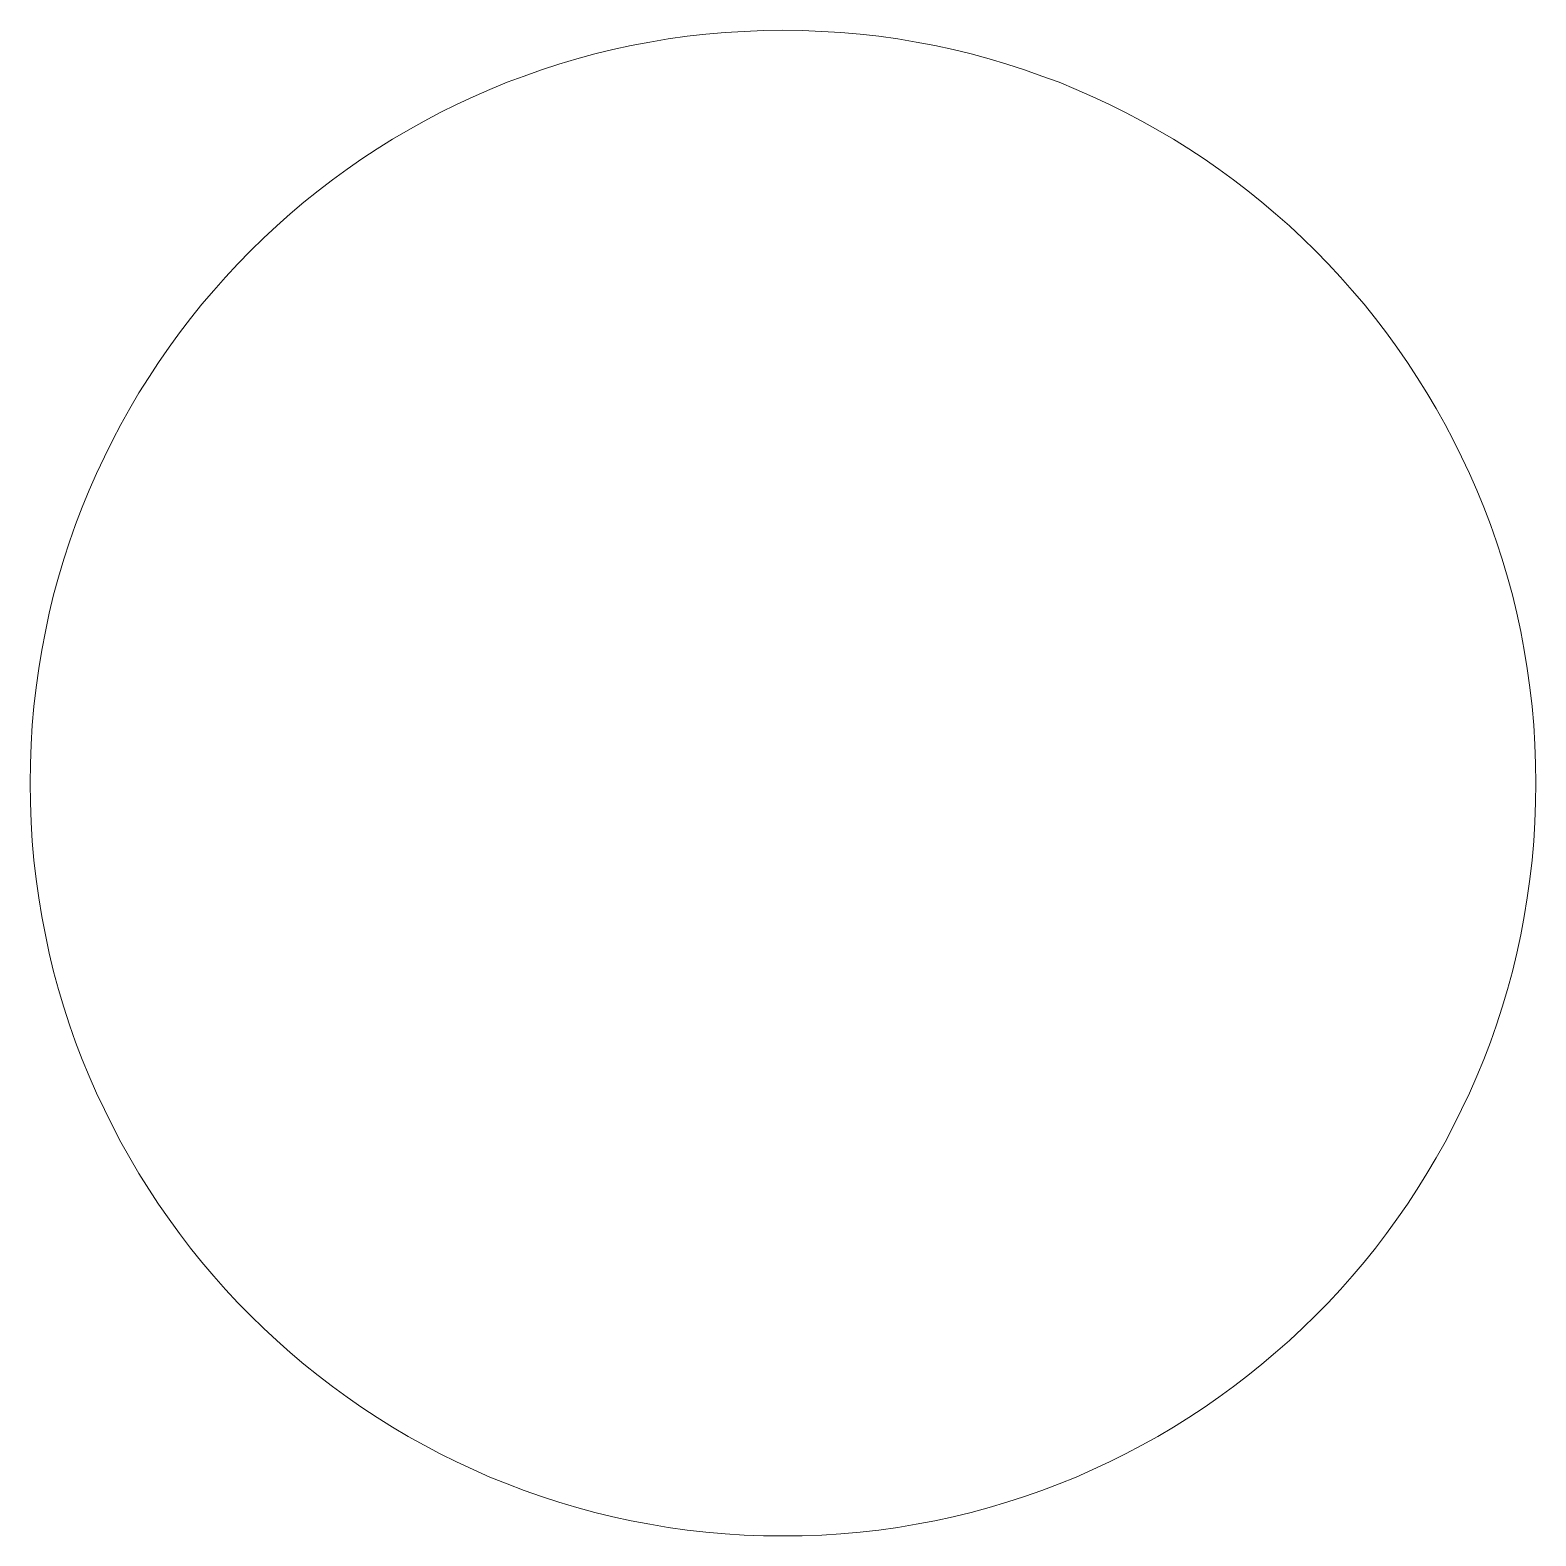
# Model space of a CAD drawing. Header units: millimetres. Extents: x -325 to -81, y 37 to 243.
# Drawn here: x -290.082 to -285.702, y 87.669 to 92.049 of the extents above; entities that cross this region are included whole.
import ezdxf

# ---------------------------------------------------------------- set-up
doc = ezdxf.new("R2010")
doc.units = ezdxf.units.MM
doc.header["$MEASUREMENT"] = 0
doc.layers.add('Layer 1', color=7, linetype='Continuous')

msp = doc.modelspace()

# ---------------------------------------------------------------- linework, layer by layer
at = {"layer": 'Layer 1', "color": 1, "lineweight": 0}
msp.add_open_spline([(-287.8925, 87.6687), (-287.8925, 87.6687), (-287.836, 87.6687), (-287.836, 87.6687), (-287.836, 87.6687), (-287.836, 87.6687), (-287.7796, 87.6711), (-287.7796, 87.6711), (-287.7796, 87.6711), (-287.7796, 87.6711), (-287.7236, 87.6746), (-287.7236, 87.6746), (-287.7236, 87.6746), (-287.7236, 87.6746), (-287.6681, 87.6797), (-287.6681, 87.6797), (-287.6681, 87.6797), (-287.6681, 87.6797), (-287.6131, 87.6854), (-287.6131, 87.6854), (-287.6131, 87.6854), (-287.6131, 87.6854), (-287.5583, 87.6931), (-287.5583, 87.6931), (-287.5583, 87.6931), (-287.5583, 87.6931), (-287.5045, 87.7024), (-287.5045, 87.7024), (-287.5045, 87.7024), (-287.5045, 87.7024), (-287.4502, 87.7124), (-287.4502, 87.7124), (-287.4502, 87.7124), (-287.4502, 87.7124), (-287.3971, 87.7242), (-287.3971, 87.7242), (-287.3971, 87.7242), (-287.3971, 87.7242), (-287.345, 87.7371), (-287.345, 87.7371), (-287.345, 87.7371), (-287.345, 87.7371), (-287.2926, 87.7512), (-287.2926, 87.7512), (-287.2926, 87.7512), (-287.2926, 87.7512), (-287.2409, 87.7665), (-287.2409, 87.7665), (-287.2409, 87.7665), (-287.2409, 87.7665), (-287.1897, 87.7832), (-287.1897, 87.7832), (-287.1897, 87.7832), (-287.1897, 87.7832), (-287.139, 87.8012), (-287.139, 87.8012), (-287.139, 87.8012), (-287.139, 87.8012), (-287.089, 87.8206), (-287.089, 87.8206), (-287.089, 87.8206), (-287.089, 87.8206), (-287.0395, 87.8399), (-287.0395, 87.8399), (-287.0395, 87.8399), (-287.0395, 87.8399), (-286.9905, 87.8619), (-286.9905, 87.8619), (-286.9905, 87.8619), (-286.9905, 87.8619), (-286.9424, 87.8837), (-286.9424, 87.8837), (-286.9424, 87.8837), (-286.9424, 87.8837), (-286.8953, 87.9074), (-286.8953, 87.9074), (-286.8953, 87.9074), (-286.8953, 87.9074), (-286.8479, 87.9327), (-286.8479, 87.9327), (-286.8479, 87.9327), (-286.8479, 87.9327), (-286.8015, 87.9579), (-286.8015, 87.9579), (-286.8015, 87.9579), (-286.8015, 87.9579), (-286.7558, 87.9849), (-286.7558, 87.9849), (-286.7558, 87.9849), (-286.7558, 87.9849), (-286.7113, 88.0129), (-286.7113, 88.0129), (-286.7113, 88.0129), (-286.7113, 88.0129), (-286.6673, 88.0425), (-286.6673, 88.0425), (-286.6673, 88.0425), (-286.6673, 88.0425), (-286.6243, 88.072), (-286.6243, 88.072), (-286.6243, 88.072), (-286.6243, 88.072), (-286.5812, 88.1033), (-286.5812, 88.1033), (-286.5812, 88.1033), (-286.5812, 88.1033), (-286.5398, 88.1353), (-286.5398, 88.1353), (-286.5398, 88.1353), (-286.5398, 88.1353), (-286.4987, 88.1681), (-286.4987, 88.1681), (-286.4987, 88.1681), (-286.4987, 88.1681), (-286.459, 88.2018), (-286.459, 88.2018), (-286.459, 88.2018), (-286.459, 88.2018), (-286.419, 88.2372), (-286.419, 88.2372), (-286.419, 88.2372), (-286.419, 88.2372), (-286.3812, 88.2729), (-286.3812, 88.2729), (-286.3812, 88.2729), (-286.3812, 88.2729), (-286.3432, 88.31), (-286.3432, 88.31), (-286.3432, 88.31), (-286.3432, 88.31), (-286.3061, 88.347), (-286.3061, 88.347), (-286.3061, 88.347), (-286.3061, 88.347), (-286.2707, 88.3858), (-286.2707, 88.3858), (-286.2707, 88.3858), (-286.2707, 88.3858), (-286.236, 88.4245), (-286.236, 88.4245), (-286.236, 88.4245), (-286.236, 88.4245), (-286.2014, 88.4652), (-286.2014, 88.4652), (-286.2014, 88.4652), (-286.2014, 88.4652), (-286.1686, 88.5056), (-286.1686, 88.5056), (-286.1686, 88.5056), (-286.1686, 88.5056), (-286.1365, 88.548), (-286.1365, 88.548), (-286.1365, 88.548), (-286.1365, 88.548), (-286.1062, 88.5901), (-286.1062, 88.5901), (-286.1062, 88.5901), (-286.1062, 88.5901), (-286.0758, 88.6338), (-286.0758, 88.6338), (-286.0758, 88.6338), (-286.0758, 88.6338), (-286.0471, 88.6778), (-286.0471, 88.6778), (-286.0471, 88.6778), (-286.0471, 88.6778), (-286.0191, 88.7226), (-286.0191, 88.7226), (-286.0191, 88.7226), (-286.0191, 88.7226), (-285.9921, 88.7683), (-285.9921, 88.7683), (-285.9921, 88.7683), (-285.9921, 88.7683), (-285.966, 88.8144), (-285.966, 88.8144), (-285.966, 88.8144), (-285.966, 88.8144), (-285.9416, 88.8611), (-285.9416, 88.8611), (-285.9416, 88.8611), (-285.9416, 88.8611), (-285.9179, 88.9089), (-285.9179, 88.9089), (-285.9179, 88.9089), (-285.9179, 88.9089), (-285.8952, 88.957), (-285.8952, 88.957), (-285.8952, 88.957), (-285.8952, 88.957), (-285.8739, 89.006), (-285.8739, 89.006), (-285.8739, 89.006), (-285.8739, 89.006), (-285.8538, 89.0548), (-285.8538, 89.0548), (-285.8538, 89.0548), (-285.8538, 89.0548), (-285.8344, 89.1048), (-285.8344, 89.1048), (-285.8344, 89.1048), (-285.8344, 89.1048), (-285.8167, 89.1555), (-285.8167, 89.1555), (-285.8167, 89.1555), (-285.8167, 89.1555), (-285.8, 89.2069), (-285.8, 89.2069), (-285.8, 89.2069), (-285.8, 89.2069), (-285.7847, 89.2584), (-285.7847, 89.2584), (-285.7847, 89.2584), (-285.7847, 89.2584), (-285.7703, 89.3108), (-285.7703, 89.3108), (-285.7703, 89.3108), (-285.7703, 89.3108), (-285.7576, 89.3639), (-285.7576, 89.3639), (-285.7576, 89.3639), (-285.7576, 89.3639), (-285.7457, 89.417), (-285.7457, 89.417), (-285.7457, 89.417), (-285.7457, 89.417), (-285.7356, 89.4703), (-285.7356, 89.4703), (-285.7356, 89.4703), (-285.7356, 89.4703), (-285.7273, 89.5251), (-285.7273, 89.5251), (-285.7273, 89.5251), (-285.7273, 89.5251), (-285.7196, 89.5789), (-285.7196, 89.5789), (-285.7196, 89.5789), (-285.7196, 89.5789), (-285.7129, 89.6346), (-285.7129, 89.6346), (-285.7129, 89.6346), (-285.7129, 89.6346), (-285.7079, 89.6894), (-285.7079, 89.6894), (-285.7079, 89.6894), (-285.7079, 89.6894), (-285.7045, 89.7454), (-285.7045, 89.7454), (-285.7045, 89.7454), (-285.7045, 89.7454), (-285.7029, 89.8018), (-285.7029, 89.8018), (-285.7029, 89.8018), (-285.7029, 89.8018), (-285.7019, 89.8583), (-285.7019, 89.8583), (-285.7019, 89.8583), (-285.7019, 89.8583), (-285.7029, 89.915), (-285.7029, 89.915), (-285.7029, 89.915), (-285.7029, 89.915), (-285.7045, 89.9705), (-285.7045, 89.9705), (-285.7045, 89.9705), (-285.7045, 89.9705), (-285.7079, 90.0269), (-285.7079, 90.0269), (-285.7079, 90.0269), (-285.7079, 90.0269), (-285.7129, 90.0819), (-285.7129, 90.0819), (-285.7129, 90.0819), (-285.7129, 90.0819), (-285.7196, 90.1369), (-285.7196, 90.1369), (-285.7196, 90.1369), (-285.7196, 90.1369), (-285.7273, 90.1917), (-285.7273, 90.1917), (-285.7273, 90.1917), (-285.7273, 90.1917), (-285.7356, 90.2455), (-285.7356, 90.2455), (-285.7356, 90.2455), (-285.7356, 90.2455), (-285.7457, 90.2996), (-285.7457, 90.2996), (-285.7457, 90.2996), (-285.7457, 90.2996), (-285.7576, 90.3529), (-285.7576, 90.3529), (-285.7576, 90.3529), (-285.7576, 90.3529), (-285.7703, 90.406), (-285.7703, 90.406), (-285.7703, 90.406), (-285.7703, 90.406), (-285.7847, 90.4575), (-285.7847, 90.4575), (-285.7847, 90.4575), (-285.7847, 90.4575), (-285.8, 90.5096), (-285.8, 90.5096), (-285.8, 90.5096), (-285.8, 90.5096), (-285.8167, 90.5606), (-285.8167, 90.5606), (-285.8167, 90.5606), (-285.8167, 90.5606), (-285.8344, 90.611), (-285.8344, 90.611), (-285.8344, 90.611), (-285.8344, 90.611), (-285.8538, 90.6615), (-285.8538, 90.6615), (-285.8538, 90.6615), (-285.8538, 90.6615), (-285.8739, 90.7105), (-285.8739, 90.7105), (-285.8739, 90.7105), (-285.8739, 90.7105), (-285.8952, 90.7596), (-285.8952, 90.7596), (-285.8952, 90.7596), (-285.8952, 90.7596), (-285.9179, 90.8076), (-285.9179, 90.8076), (-285.9179, 90.8076), (-285.9179, 90.8076), (-285.9416, 90.8557), (-285.9416, 90.8557), (-285.9416, 90.8557), (-285.9416, 90.8557), (-285.966, 90.9021), (-285.966, 90.9021), (-285.966, 90.9021), (-285.966, 90.9021), (-285.9921, 90.9485), (-285.9921, 90.9485), (-285.9921, 90.9485), (-285.9921, 90.9485), (-286.0191, 90.994), (-286.0191, 90.994), (-286.0191, 90.994), (-286.0191, 90.994), (-286.0471, 91.039), (-286.0471, 91.039), (-286.0471, 91.039), (-286.0471, 91.039), (-286.0758, 91.0825), (-286.0758, 91.0825), (-286.0758, 91.0825), (-286.0758, 91.0825), (-286.1062, 91.1265), (-286.1062, 91.1265), (-286.1062, 91.1265), (-286.1062, 91.1265), (-286.1365, 91.1688), (-286.1365, 91.1688), (-286.1365, 91.1688), (-286.1365, 91.1688), (-286.1686, 91.21), (-286.1686, 91.21), (-286.1686, 91.21), (-286.1686, 91.21), (-286.2014, 91.2516), (-286.2014, 91.2516), (-286.2014, 91.2516), (-286.2014, 91.2516), (-286.236, 91.292), (-286.236, 91.292), (-286.236, 91.292), (-286.236, 91.292), (-286.2707, 91.3308), (-286.2707, 91.3308), (-286.2707, 91.3308), (-286.2707, 91.3308), (-286.3061, 91.3695), (-286.3061, 91.3695), (-286.3061, 91.3695), (-286.3061, 91.3695), (-286.3432, 91.4068), (-286.3432, 91.4068), (-286.3432, 91.4068), (-286.3432, 91.4068), (-286.3812, 91.4439), (-286.3812, 91.4439), (-286.3812, 91.4439), (-286.3812, 91.4439), (-286.419, 91.4793), (-286.419, 91.4793), (-286.419, 91.4793), (-286.419, 91.4793), (-286.459, 91.5147), (-286.459, 91.5147), (-286.459, 91.5147), (-286.459, 91.5147), (-286.4987, 91.5484), (-286.4987, 91.5484), (-286.4987, 91.5484), (-286.4987, 91.5484), (-286.5398, 91.5815), (-286.5398, 91.5815), (-286.5398, 91.5815), (-286.5398, 91.5815), (-286.5812, 91.6135), (-286.5812, 91.6135), (-286.5812, 91.6135), (-286.5812, 91.6135), (-286.6243, 91.6446), (-286.6243, 91.6446), (-286.6243, 91.6446), (-286.6243, 91.6446), (-286.6673, 91.6743), (-286.6673, 91.6743), (-286.6673, 91.6743), (-286.6673, 91.6743), (-286.7113, 91.7037), (-286.7113, 91.7037), (-286.7113, 91.7037), (-286.7113, 91.7037), (-286.7558, 91.7317), (-286.7558, 91.7317), (-286.7558, 91.7317), (-286.7558, 91.7317), (-286.8015, 91.7585), (-286.8015, 91.7585), (-286.8015, 91.7585), (-286.8015, 91.7585), (-286.8479, 91.7838), (-286.8479, 91.7838), (-286.8479, 91.7838), (-286.8479, 91.7838), (-286.8953, 91.8094), (-286.8953, 91.8094), (-286.8953, 91.8094), (-286.8953, 91.8094), (-286.9424, 91.8328), (-286.9424, 91.8328), (-286.9424, 91.8328), (-286.9424, 91.8328), (-286.9905, 91.8549), (-286.9905, 91.8549), (-286.9905, 91.8549), (-286.9905, 91.8549), (-287.0395, 91.8766), (-287.0395, 91.8766), (-287.0395, 91.8766), (-287.0395, 91.8766), (-287.089, 91.8972), (-287.089, 91.8972), (-287.089, 91.8972), (-287.089, 91.8972), (-287.139, 91.9156), (-287.139, 91.9156), (-287.139, 91.9156), (-287.139, 91.9156), (-287.1897, 91.9331), (-287.1897, 91.9331), (-287.1897, 91.9331), (-287.1897, 91.9331), (-287.2409, 91.9503), (-287.2409, 91.9503), (-287.2409, 91.9503), (-287.2409, 91.9503), (-287.2926, 91.9654), (-287.2926, 91.9654), (-287.2926, 91.9654), (-287.2926, 91.9654), (-287.345, 91.9797), (-287.345, 91.9797), (-287.345, 91.9797), (-287.345, 91.9797), (-287.3971, 91.9924), (-287.3971, 91.9924), (-287.3971, 91.9924), (-287.3971, 91.9924), (-287.4502, 92.0041), (-287.4502, 92.0041), (-287.4502, 92.0041), (-287.4502, 92.0041), (-287.5045, 92.0144), (-287.5045, 92.0144), (-287.5045, 92.0144), (-287.5045, 92.0144), (-287.5583, 92.0237), (-287.5583, 92.0237), (-287.5583, 92.0237), (-287.5583, 92.0237), (-287.6131, 92.0311), (-287.6131, 92.0311), (-287.6131, 92.0311), (-287.6131, 92.0311), (-287.6681, 92.0371), (-287.6681, 92.0371), (-287.6681, 92.0371), (-287.6681, 92.0371), (-287.7236, 92.0421), (-287.7236, 92.0421), (-287.7236, 92.0421), (-287.7236, 92.0421), (-287.7796, 92.0455), (-287.7796, 92.0455), (-287.7796, 92.0455), (-287.7796, 92.0455), (-287.836, 92.0481), (-287.836, 92.0481), (-287.836, 92.0481), (-287.836, 92.0481), (-287.8925, 92.0491), (-287.8925, 92.0491), (-287.8925, 92.0491), (-287.8925, 92.0491), (-287.9492, 92.0481), (-287.9492, 92.0481), (-287.9492, 92.0481), (-287.9492, 92.0481), (-288.0047, 92.0455), (-288.0047, 92.0455), (-288.0047, 92.0455), (-288.0047, 92.0455), (-288.0604, 92.0421), (-288.0604, 92.0421), (-288.0604, 92.0421), (-288.0604, 92.0421), (-288.1161, 92.0371), (-288.1161, 92.0371), (-288.1161, 92.0371), (-288.1161, 92.0371), (-288.1711, 92.0311), (-288.1711, 92.0311), (-288.1711, 92.0311), (-288.1711, 92.0311), (-288.2259, 92.0237), (-288.2259, 92.0237), (-288.2259, 92.0237), (-288.2259, 92.0237), (-288.2797, 92.0144), (-288.2797, 92.0144), (-288.2797, 92.0144), (-288.2797, 92.0144), (-288.3338, 92.0041), (-288.3338, 92.0041), (-288.3338, 92.0041), (-288.3338, 92.0041), (-288.3871, 91.9924), (-288.3871, 91.9924), (-288.3871, 91.9924), (-288.3871, 91.9924), (-288.4393, 91.9797), (-288.4393, 91.9797), (-288.4393, 91.9797), (-288.4393, 91.9797), (-288.4917, 91.9654), (-288.4917, 91.9654), (-288.4917, 91.9654), (-288.4917, 91.9654), (-288.5438, 91.9503), (-288.5438, 91.9503), (-288.5438, 91.9503), (-288.5438, 91.9503), (-288.5948, 91.9331), (-288.5948, 91.9331), (-288.5948, 91.9331), (-288.5948, 91.9331), (-288.6452, 91.9156), (-288.6452, 91.9156), (-288.6452, 91.9156), (-288.6452, 91.9156), (-288.695, 91.8972), (-288.695, 91.8972), (-288.695, 91.8972), (-288.695, 91.8972), (-288.745, 91.8766), (-288.745, 91.8766), (-288.745, 91.8766), (-288.745, 91.8766), (-288.7938, 91.8549), (-288.7938, 91.8549), (-288.7938, 91.8549), (-288.7938, 91.8549), (-288.8418, 91.8328), (-288.8418, 91.8328), (-288.8418, 91.8328), (-288.8418, 91.8328), (-288.889, 91.8094), (-288.889, 91.8094), (-288.889, 91.8094), (-288.889, 91.8094), (-288.9363, 91.7838), (-288.9363, 91.7838), (-288.9363, 91.7838), (-288.9363, 91.7838), (-288.9827, 91.7585), (-288.9827, 91.7585), (-288.9827, 91.7585), (-288.9827, 91.7585), (-289.0282, 91.7317), (-289.0282, 91.7317), (-289.0282, 91.7317), (-289.0282, 91.7317), (-289.0731, 91.7037), (-289.0731, 91.7037), (-289.0731, 91.7037), (-289.0731, 91.7037), (-289.1172, 91.6743), (-289.1172, 91.6743), (-289.1172, 91.6743), (-289.1172, 91.6743), (-289.16, 91.6446), (-289.16, 91.6446), (-289.16, 91.6446), (-289.16, 91.6446), (-289.203, 91.6135), (-289.203, 91.6135), (-289.203, 91.6135), (-289.203, 91.6135), (-289.2442, 91.5815), (-289.2442, 91.5815), (-289.2442, 91.5815), (-289.2442, 91.5815), (-289.2858, 91.5484), (-289.2858, 91.5484), (-289.2858, 91.5484), (-289.2858, 91.5484), (-289.3255, 91.5147), (-289.3255, 91.5147), (-289.3255, 91.5147), (-289.3255, 91.5147), (-289.365, 91.4793), (-289.365, 91.4793), (-289.365, 91.4793), (-289.365, 91.4793), (-289.4037, 91.4439), (-289.4037, 91.4439), (-289.4037, 91.4439), (-289.4037, 91.4439), (-289.441, 91.4068), (-289.441, 91.4068), (-289.441, 91.4068), (-289.441, 91.4068), (-289.4781, 91.3695), (-289.4781, 91.3695), (-289.4781, 91.3695), (-289.4781, 91.3695), (-289.5135, 91.3308), (-289.5135, 91.3308), (-289.5135, 91.3308), (-289.5135, 91.3308), (-289.548, 91.292), (-289.548, 91.292), (-289.548, 91.292), (-289.548, 91.292), (-289.5826, 91.2516), (-289.5826, 91.2516), (-289.5826, 91.2516), (-289.5826, 91.2516), (-289.6156, 91.21), (-289.6156, 91.21), (-289.6156, 91.21), (-289.6156, 91.21), (-289.6477, 91.1688), (-289.6477, 91.1688), (-289.6477, 91.1688), (-289.6477, 91.1688), (-289.6781, 91.1265), (-289.6781, 91.1265), (-289.6781, 91.1265), (-289.6781, 91.1265), (-289.7085, 91.0825), (-289.7085, 91.0825), (-289.7085, 91.0825), (-289.7085, 91.0825), (-289.7372, 91.039), (-289.7372, 91.039), (-289.7372, 91.039), (-289.7372, 91.039), (-289.7659, 90.994), (-289.7659, 90.994), (-289.7659, 90.994), (-289.7659, 90.994), (-289.7919, 90.9485), (-289.7919, 90.9485), (-289.7919, 90.9485), (-289.7919, 90.9485), (-289.818, 90.9021), (-289.818, 90.9021), (-289.818, 90.9021), (-289.818, 90.9021), (-289.8426, 90.8557), (-289.8426, 90.8557), (-289.8426, 90.8557), (-289.8426, 90.8557), (-289.8663, 90.8076), (-289.8663, 90.8076), (-289.8663, 90.8076), (-289.8663, 90.8076), (-289.889, 90.7596), (-289.889, 90.7596), (-289.889, 90.7596), (-289.889, 90.7596), (-289.9101, 90.7105), (-289.9101, 90.7105), (-289.9101, 90.7105), (-289.9101, 90.7105), (-289.9304, 90.6615), (-289.9304, 90.6615), (-289.9304, 90.6615), (-289.9304, 90.6615), (-289.9498, 90.611), (-289.9498, 90.611), (-289.9498, 90.611), (-289.9498, 90.611), (-289.9677, 90.5606), (-289.9677, 90.5606), (-289.9677, 90.5606), (-289.9677, 90.5606), (-289.9845, 90.5096), (-289.9845, 90.5096), (-289.9845, 90.5096), (-289.9845, 90.5096), (-289.9996, 90.4575), (-289.9996, 90.4575), (-289.9996, 90.4575), (-289.9996, 90.4575), (-290.0139, 90.406), (-290.0139, 90.406), (-290.0139, 90.406), (-290.0139, 90.406), (-290.0266, 90.3529), (-290.0266, 90.3529), (-290.0266, 90.3529), (-290.0266, 90.3529), (-290.0376, 90.2996), (-290.0376, 90.2996), (-290.0376, 90.2996), (-290.0376, 90.2996), (-290.0486, 90.2455), (-290.0486, 90.2455), (-290.0486, 90.2455), (-290.0486, 90.2455), (-290.057, 90.1917), (-290.057, 90.1917), (-290.057, 90.1917), (-290.057, 90.1917), (-290.0644, 90.1369), (-290.0644, 90.1369), (-290.0644, 90.1369), (-290.0644, 90.1369), (-290.0713, 90.0819), (-290.0713, 90.0819), (-290.0713, 90.0819), (-290.0713, 90.0819), (-290.0763, 90.0269), (-290.0763, 90.0269), (-290.0763, 90.0269), (-290.0763, 90.0269), (-290.0797, 89.9705), (-290.0797, 89.9705), (-290.0797, 89.9705), (-290.0797, 89.9705), (-290.0816, 89.915), (-290.0816, 89.915), (-290.0816, 89.915), (-290.0816, 89.915), (-290.0823, 89.8583), (-290.0823, 89.8583), (-290.0823, 89.8583), (-290.0823, 89.8583), (-290.0816, 89.8018), (-290.0816, 89.8018), (-290.0816, 89.8018), (-290.0816, 89.8018), (-290.0797, 89.7454), (-290.0797, 89.7454), (-290.0797, 89.7454), (-290.0797, 89.7454), (-290.0763, 89.6894), (-290.0763, 89.6894), (-290.0763, 89.6894), (-290.0763, 89.6894), (-290.0713, 89.6346), (-290.0713, 89.6346), (-290.0713, 89.6346), (-290.0713, 89.6346), (-290.0644, 89.5789), (-290.0644, 89.5789), (-290.0644, 89.5789), (-290.0644, 89.5789), (-290.057, 89.5251), (-290.057, 89.5251), (-290.057, 89.5251), (-290.057, 89.5251), (-290.0486, 89.4703), (-290.0486, 89.4703), (-290.0486, 89.4703), (-290.0486, 89.4703), (-290.0376, 89.417), (-290.0376, 89.417), (-290.0376, 89.417), (-290.0376, 89.417), (-290.0266, 89.3639), (-290.0266, 89.3639), (-290.0266, 89.3639), (-290.0266, 89.3639), (-290.0139, 89.3108), (-290.0139, 89.3108), (-290.0139, 89.3108), (-290.0139, 89.3108), (-289.9996, 89.2584), (-289.9996, 89.2584), (-289.9996, 89.2584), (-289.9996, 89.2584), (-289.9845, 89.2069), (-289.9845, 89.2069), (-289.9845, 89.2069), (-289.9845, 89.2069), (-289.9677, 89.1555), (-289.9677, 89.1555), (-289.9677, 89.1555), (-289.9677, 89.1555), (-289.9498, 89.1048), (-289.9498, 89.1048), (-289.9498, 89.1048), (-289.9498, 89.1048), (-289.9304, 89.0548), (-289.9304, 89.0548), (-289.9304, 89.0548), (-289.9304, 89.0548), (-289.9101, 89.006), (-289.9101, 89.006), (-289.9101, 89.006), (-289.9101, 89.006), (-289.889, 88.957), (-289.889, 88.957), (-289.889, 88.957), (-289.889, 88.957), (-289.8663, 88.9089), (-289.8663, 88.9089), (-289.8663, 88.9089), (-289.8663, 88.9089), (-289.8426, 88.8611), (-289.8426, 88.8611), (-289.8426, 88.8611), (-289.8426, 88.8611), (-289.818, 88.8144), (-289.818, 88.8144), (-289.818, 88.8144), (-289.818, 88.8144), (-289.7919, 88.7683), (-289.7919, 88.7683), (-289.7919, 88.7683), (-289.7919, 88.7683), (-289.7659, 88.7226), (-289.7659, 88.7226), (-289.7659, 88.7226), (-289.7659, 88.7226), (-289.7372, 88.6778), (-289.7372, 88.6778), (-289.7372, 88.6778), (-289.7372, 88.6778), (-289.7085, 88.6338), (-289.7085, 88.6338), (-289.7085, 88.6338), (-289.7085, 88.6338), (-289.6781, 88.5901), (-289.6781, 88.5901), (-289.6781, 88.5901), (-289.6781, 88.5901), (-289.6477, 88.548), (-289.6477, 88.548), (-289.6477, 88.548), (-289.6477, 88.548), (-289.6156, 88.5056), (-289.6156, 88.5056), (-289.6156, 88.5056), (-289.6156, 88.5056), (-289.5826, 88.4652), (-289.5826, 88.4652), (-289.5826, 88.4652), (-289.5826, 88.4652), (-289.548, 88.4245), (-289.548, 88.4245), (-289.548, 88.4245), (-289.548, 88.4245), (-289.5135, 88.3858), (-289.5135, 88.3858), (-289.5135, 88.3858), (-289.5135, 88.3858), (-289.4781, 88.347), (-289.4781, 88.347), (-289.4781, 88.347), (-289.4781, 88.347), (-289.441, 88.31), (-289.441, 88.31), (-289.441, 88.31), (-289.441, 88.31), (-289.4037, 88.2729), (-289.4037, 88.2729), (-289.4037, 88.2729), (-289.4037, 88.2729), (-289.365, 88.2372), (-289.365, 88.2372), (-289.365, 88.2372), (-289.365, 88.2372), (-289.3255, 88.2018), (-289.3255, 88.2018), (-289.3255, 88.2018), (-289.3255, 88.2018), (-289.2858, 88.1681), (-289.2858, 88.1681), (-289.2858, 88.1681), (-289.2858, 88.1681), (-289.2442, 88.1353), (-289.2442, 88.1353), (-289.2442, 88.1353), (-289.2442, 88.1353), (-289.203, 88.1033), (-289.203, 88.1033), (-289.203, 88.1033), (-289.203, 88.1033), (-289.16, 88.072), (-289.16, 88.072), (-289.16, 88.072), (-289.16, 88.072), (-289.1172, 88.0425), (-289.1172, 88.0425), (-289.1172, 88.0425), (-289.1172, 88.0425), (-289.0731, 88.0129), (-289.0731, 88.0129), (-289.0731, 88.0129), (-289.0731, 88.0129), (-289.0282, 87.9849), (-289.0282, 87.9849), (-289.0282, 87.9849), (-289.0282, 87.9849), (-288.9827, 87.9579), (-288.9827, 87.9579), (-288.9827, 87.9579), (-288.9827, 87.9579), (-288.9363, 87.9327), (-288.9363, 87.9327), (-288.9363, 87.9327), (-288.9363, 87.9327), (-288.889, 87.9074), (-288.889, 87.9074), (-288.889, 87.9074), (-288.889, 87.9074), (-288.8418, 87.8837), (-288.8418, 87.8837), (-288.8418, 87.8837), (-288.8418, 87.8837), (-288.7938, 87.8619), (-288.7938, 87.8619), (-288.7938, 87.8619), (-288.7938, 87.8619), (-288.745, 87.8399), (-288.745, 87.8399), (-288.745, 87.8399), (-288.745, 87.8399), (-288.695, 87.8206), (-288.695, 87.8206), (-288.695, 87.8206), (-288.695, 87.8206), (-288.6452, 87.8012), (-288.6452, 87.8012), (-288.6452, 87.8012), (-288.6452, 87.8012), (-288.5948, 87.7832), (-288.5948, 87.7832), (-288.5948, 87.7832), (-288.5948, 87.7832), (-288.5438, 87.7665), (-288.5438, 87.7665), (-288.5438, 87.7665), (-288.5438, 87.7665), (-288.4917, 87.7512), (-288.4917, 87.7512), (-288.4917, 87.7512), (-288.4917, 87.7512), (-288.4393, 87.7371), (-288.4393, 87.7371), (-288.4393, 87.7371), (-288.4393, 87.7371), (-288.3871, 87.7242), (-288.3871, 87.7242), (-288.3871, 87.7242), (-288.3871, 87.7242), (-288.3338, 87.7124), (-288.3338, 87.7124), (-288.3338, 87.7124), (-288.3338, 87.7124), (-288.2797, 87.7024), (-288.2797, 87.7024), (-288.2797, 87.7024), (-288.2797, 87.7024), (-288.2259, 87.6931), (-288.2259, 87.6931), (-288.2259, 87.6931), (-288.2259, 87.6931), (-288.1711, 87.6854), (-288.1711, 87.6854), (-288.1711, 87.6854), (-288.1711, 87.6854), (-288.1161, 87.6797), (-288.1161, 87.6797), (-288.1161, 87.6797), (-288.1161, 87.6797), (-288.0604, 87.6746), (-288.0604, 87.6746), (-288.0604, 87.6746), (-288.0604, 87.6746), (-288.0047, 87.6711), (-288.0047, 87.6711), (-288.0047, 87.6711), (-288.0047, 87.6711), (-287.9492, 87.6687), (-287.9492, 87.6687), (-287.9492, 87.6687), (-287.9492, 87.6687), (-287.8925, 87.6687), (-287.8925, 87.6687)], degree=3, knots=[0, 0, 0, 0, 0.003906, 0.003906, 0.003906, 0.003906, 0.007812, 0.007812, 0.007812, 0.007812, 0.011719, 0.011719, 0.011719, 0.011719, 0.015625, 0.015625, 0.015625, 0.015625, 0.019531, 0.019531, 0.019531, 0.019531, 0.023438, 0.023438, 0.023438, 0.023438, 0.027344, 0.027344, 0.027344, 0.027344, 0.03125, 0.03125, 0.03125, 0.03125, 0.035156, 0.035156, 0.035156, 0.035156, 0.039062, 0.039062, 0.039062, 0.039062, 0.042969, 0.042969, 0.042969, 0.042969, 0.046875, 0.046875, 0.046875, 0.046875, 0.050781, 0.050781, 0.050781, 0.050781, 0.054688, 0.054688, 0.054688, 0.054688, 0.058594, 0.058594, 0.058594, 0.058594, 0.0625, 0.0625, 0.0625, 0.0625, 0.066406, 0.066406, 0.066406, 0.066406, 0.070312, 0.070312, 0.070312, 0.070312, 0.074219, 0.074219, 0.074219, 0.074219, 0.078125, 0.078125, 0.078125, 0.078125, 0.082031, 0.082031, 0.082031, 0.082031, 0.085938, 0.085938, 0.085938, 0.085938, 0.089844, 0.089844, 0.089844, 0.089844, 0.09375, 0.09375, 0.09375, 0.09375, 0.097656, 0.097656, 0.097656, 0.097656, 0.101562, 0.101562, 0.101562, 0.101562, 0.105469, 0.105469, 0.105469, 0.105469, 0.109375, 0.109375, 0.109375, 0.109375, 0.113281, 0.113281, 0.113281, 0.113281, 0.117188, 0.117188, 0.117188, 0.117188, 0.121094, 0.121094, 0.121094, 0.121094, 0.125, 0.125, 0.125, 0.125, 0.128906, 0.128906, 0.128906, 0.128906, 0.132812, 0.132812, 0.132812, 0.132812, 0.136719, 0.136719, 0.136719, 0.136719, 0.140625, 0.140625, 0.140625, 0.140625, 0.144531, 0.144531, 0.144531, 0.144531, 0.148438, 0.148438, 0.148438, 0.148438, 0.152344, 0.152344, 0.152344, 0.152344, 0.15625, 0.15625, 0.15625, 0.15625, 0.160156, 0.160156, 0.160156, 0.160156, 0.164062, 0.164062, 0.164062, 0.164062, 0.167969, 0.167969, 0.167969, 0.167969, 0.171875, 0.171875, 0.171875, 0.171875, 0.175781, 0.175781, 0.175781, 0.175781, 0.179688, 0.179688, 0.179688, 0.179688, 0.183594, 0.183594, 0.183594, 0.183594, 0.1875, 0.1875, 0.1875, 0.1875, 0.191406, 0.191406, 0.191406, 0.191406, 0.195312, 0.195312, 0.195312, 0.195312, 0.199219, 0.199219, 0.199219, 0.199219, 0.203125, 0.203125, 0.203125, 0.203125, 0.207031, 0.207031, 0.207031, 0.207031, 0.210938, 0.210938, 0.210938, 0.210938, 0.214844, 0.214844, 0.214844, 0.214844, 0.21875, 0.21875, 0.21875, 0.21875, 0.222656, 0.222656, 0.222656, 0.222656, 0.226562, 0.226562, 0.226562, 0.226562, 0.230469, 0.230469, 0.230469, 0.230469, 0.234375, 0.234375, 0.234375, 0.234375, 0.238281, 0.238281, 0.238281, 0.238281, 0.242188, 0.242188, 0.242188, 0.242188, 0.246094, 0.246094, 0.246094, 0.246094, 0.25, 0.25, 0.25, 0.25, 0.253906, 0.253906, 0.253906, 0.253906, 0.257812, 0.257812, 0.257812, 0.257812, 0.261719, 0.261719, 0.261719, 0.261719, 0.265625, 0.265625, 0.265625, 0.265625, 0.269531, 0.269531, 0.269531, 0.269531, 0.273438, 0.273438, 0.273438, 0.273438, 0.277344, 0.277344, 0.277344, 0.277344, 0.28125, 0.28125, 0.28125, 0.28125, 0.285156, 0.285156, 0.285156, 0.285156, 0.289062, 0.289062, 0.289062, 0.289062, 0.292969, 0.292969, 0.292969, 0.292969, 0.296875, 0.296875, 0.296875, 0.296875, 0.300781, 0.300781, 0.300781, 0.300781, 0.304688, 0.304688, 0.304688, 0.304688, 0.308594, 0.308594, 0.308594, 0.308594, 0.3125, 0.3125, 0.3125, 0.3125, 0.316406, 0.316406, 0.316406, 0.316406, 0.320312, 0.320312, 0.320312, 0.320312, 0.324219, 0.324219, 0.324219, 0.324219, 0.328125, 0.328125, 0.328125, 0.328125, 0.332031, 0.332031, 0.332031, 0.332031, 0.335938, 0.335938, 0.335938, 0.335938, 0.339844, 0.339844, 0.339844, 0.339844, 0.34375, 0.34375, 0.34375, 0.34375, 0.347656, 0.347656, 0.347656, 0.347656, 0.351562, 0.351562, 0.351562, 0.351562, 0.355469, 0.355469, 0.355469, 0.355469, 0.359375, 0.359375, 0.359375, 0.359375, 0.363281, 0.363281, 0.363281, 0.363281, 0.367188, 0.367188, 0.367188, 0.367188, 0.371094, 0.371094, 0.371094, 0.371094, 0.375, 0.375, 0.375, 0.375, 0.378906, 0.378906, 0.378906, 0.378906, 0.382812, 0.382812, 0.382812, 0.382812, 0.386719, 0.386719, 0.386719, 0.386719, 0.390625, 0.390625, 0.390625, 0.390625, 0.394531, 0.394531, 0.394531, 0.394531, 0.398438, 0.398438, 0.398438, 0.398438, 0.402344, 0.402344, 0.402344, 0.402344, 0.40625, 0.40625, 0.40625, 0.40625, 0.410156, 0.410156, 0.410156, 0.410156, 0.414062, 0.414062, 0.414062, 0.414062, 0.417969, 0.417969, 0.417969, 0.417969, 0.421875, 0.421875, 0.421875, 0.421875, 0.425781, 0.425781, 0.425781, 0.425781, 0.429688, 0.429688, 0.429688, 0.429688, 0.433594, 0.433594, 0.433594, 0.433594, 0.4375, 0.4375, 0.4375, 0.4375, 0.441406, 0.441406, 0.441406, 0.441406, 0.445312, 0.445312, 0.445312, 0.445312, 0.449219, 0.449219, 0.449219, 0.449219, 0.453125, 0.453125, 0.453125, 0.453125, 0.457031, 0.457031, 0.457031, 0.457031, 0.460938, 0.460938, 0.460938, 0.460938, 0.464844, 0.464844, 0.464844, 0.464844, 0.46875, 0.46875, 0.46875, 0.46875, 0.472656, 0.472656, 0.472656, 0.472656, 0.476562, 0.476562, 0.476562, 0.476562, 0.480469, 0.480469, 0.480469, 0.480469, 0.484375, 0.484375, 0.484375, 0.484375, 0.488281, 0.488281, 0.488281, 0.488281, 0.492188, 0.492188, 0.492188, 0.492188, 0.496094, 0.496094, 0.496094, 0.496094, 0.5, 0.5, 0.5, 0.5, 0.503906, 0.503906, 0.503906, 0.503906, 0.507812, 0.507812, 0.507812, 0.507812, 0.511719, 0.511719, 0.511719, 0.511719, 0.515625, 0.515625, 0.515625, 0.515625, 0.519531, 0.519531, 0.519531, 0.519531, 0.523438, 0.523438, 0.523438, 0.523438, 0.527344, 0.527344, 0.527344, 0.527344, 0.53125, 0.53125, 0.53125, 0.53125, 0.535156, 0.535156, 0.535156, 0.535156, 0.539062, 0.539062, 0.539062, 0.539062, 0.542969, 0.542969, 0.542969, 0.542969, 0.546875, 0.546875, 0.546875, 0.546875, 0.550781, 0.550781, 0.550781, 0.550781, 0.554688, 0.554688, 0.554688, 0.554688, 0.558594, 0.558594, 0.558594, 0.558594, 0.5625, 0.5625, 0.5625, 0.5625, 0.566406, 0.566406, 0.566406, 0.566406, 0.570312, 0.570312, 0.570312, 0.570312, 0.574219, 0.574219, 0.574219, 0.574219, 0.578125, 0.578125, 0.578125, 0.578125, 0.582031, 0.582031, 0.582031, 0.582031, 0.585938, 0.585938, 0.585938, 0.585938, 0.589844, 0.589844, 0.589844, 0.589844, 0.59375, 0.59375, 0.59375, 0.59375, 0.597656, 0.597656, 0.597656, 0.597656, 0.601562, 0.601562, 0.601562, 0.601562, 0.605469, 0.605469, 0.605469, 0.605469, 0.609375, 0.609375, 0.609375, 0.609375, 0.613281, 0.613281, 0.613281, 0.613281, 0.617188, 0.617188, 0.617188, 0.617188, 0.621094, 0.621094, 0.621094, 0.621094, 0.625, 0.625, 0.625, 0.625, 0.628906, 0.628906, 0.628906, 0.628906, 0.632812, 0.632812, 0.632812, 0.632812, 0.636719, 0.636719, 0.636719, 0.636719, 0.640625, 0.640625, 0.640625, 0.640625, 0.644531, 0.644531, 0.644531, 0.644531, 0.648438, 0.648438, 0.648438, 0.648438, 0.652344, 0.652344, 0.652344, 0.652344, 0.65625, 0.65625, 0.65625, 0.65625, 0.660156, 0.660156, 0.660156, 0.660156, 0.664062, 0.664062, 0.664062, 0.664062, 0.667969, 0.667969, 0.667969, 0.667969, 0.671875, 0.671875, 0.671875, 0.671875, 0.675781, 0.675781, 0.675781, 0.675781, 0.679688, 0.679688, 0.679688, 0.679688, 0.683594, 0.683594, 0.683594, 0.683594, 0.6875, 0.6875, 0.6875, 0.6875, 0.691406, 0.691406, 0.691406, 0.691406, 0.695312, 0.695312, 0.695312, 0.695312, 0.699219, 0.699219, 0.699219, 0.699219, 0.703125, 0.703125, 0.703125, 0.703125, 0.707031, 0.707031, 0.707031, 0.707031, 0.710938, 0.710938, 0.710938, 0.710938, 0.714844, 0.714844, 0.714844, 0.714844, 0.71875, 0.71875, 0.71875, 0.71875, 0.722656, 0.722656, 0.722656, 0.722656, 0.726562, 0.726562, 0.726562, 0.726562, 0.730469, 0.730469, 0.730469, 0.730469, 0.734375, 0.734375, 0.734375, 0.734375, 0.738281, 0.738281, 0.738281, 0.738281, 0.742188, 0.742188, 0.742188, 0.742188, 0.746094, 0.746094, 0.746094, 0.746094, 0.75, 0.75, 0.75, 0.75, 0.753906, 0.753906, 0.753906, 0.753906, 0.757812, 0.757812, 0.757812, 0.757812, 0.761719, 0.761719, 0.761719, 0.761719, 0.765625, 0.765625, 0.765625, 0.765625, 0.769531, 0.769531, 0.769531, 0.769531, 0.773438, 0.773438, 0.773438, 0.773438, 0.777344, 0.777344, 0.777344, 0.777344, 0.78125, 0.78125, 0.78125, 0.78125, 0.785156, 0.785156, 0.785156, 0.785156, 0.789062, 0.789062, 0.789062, 0.789062, 0.792969, 0.792969, 0.792969, 0.792969, 0.796875, 0.796875, 0.796875, 0.796875, 0.800781, 0.800781, 0.800781, 0.800781, 0.804688, 0.804688, 0.804688, 0.804688, 0.808594, 0.808594, 0.808594, 0.808594, 0.8125, 0.8125, 0.8125, 0.8125, 0.816406, 0.816406, 0.816406, 0.816406, 0.820312, 0.820312, 0.820312, 0.820312, 0.824219, 0.824219, 0.824219, 0.824219, 0.828125, 0.828125, 0.828125, 0.828125, 0.832031, 0.832031, 0.832031, 0.832031, 0.835938, 0.835938, 0.835938, 0.835938, 0.839844, 0.839844, 0.839844, 0.839844, 0.84375, 0.84375, 0.84375, 0.84375, 0.847656, 0.847656, 0.847656, 0.847656, 0.851562, 0.851562, 0.851562, 0.851562, 0.855469, 0.855469, 0.855469, 0.855469, 0.859375, 0.859375, 0.859375, 0.859375, 0.863281, 0.863281, 0.863281, 0.863281, 0.867188, 0.867188, 0.867188, 0.867188, 0.871094, 0.871094, 0.871094, 0.871094, 0.875, 0.875, 0.875, 0.875, 0.878906, 0.878906, 0.878906, 0.878906, 0.882812, 0.882812, 0.882812, 0.882812, 0.886719, 0.886719, 0.886719, 0.886719, 0.890625, 0.890625, 0.890625, 0.890625, 0.894531, 0.894531, 0.894531, 0.894531, 0.898438, 0.898438, 0.898438, 0.898438, 0.902344, 0.902344, 0.902344, 0.902344, 0.90625, 0.90625, 0.90625, 0.90625, 0.910156, 0.910156, 0.910156, 0.910156, 0.914062, 0.914062, 0.914062, 0.914062, 0.917969, 0.917969, 0.917969, 0.917969, 0.921875, 0.921875, 0.921875, 0.921875, 0.925781, 0.925781, 0.925781, 0.925781, 0.929688, 0.929688, 0.929688, 0.929688, 0.933594, 0.933594, 0.933594, 0.933594, 0.9375, 0.9375, 0.9375, 0.9375, 0.941406, 0.941406, 0.941406, 0.941406, 0.945312, 0.945312, 0.945312, 0.945312, 0.949219, 0.949219, 0.949219, 0.949219, 0.953125, 0.953125, 0.953125, 0.953125, 0.957031, 0.957031, 0.957031, 0.957031, 0.960938, 0.960938, 0.960938, 0.960938, 0.964844, 0.964844, 0.964844, 0.964844, 0.96875, 0.96875, 0.96875, 0.96875, 0.972656, 0.972656, 0.972656, 0.972656, 0.976562, 0.976562, 0.976562, 0.976562, 0.980469, 0.980469, 0.980469, 0.980469, 0.984375, 0.984375, 0.984375, 0.984375, 0.988281, 0.988281, 0.988281, 0.988281, 0.992188, 0.992188, 0.992188, 0.992188, 0.996094, 0.996094, 0.996094, 0.996094, 1, 1, 1, 1], dxfattribs=at)

doc.saveas('drawing.dxf')
